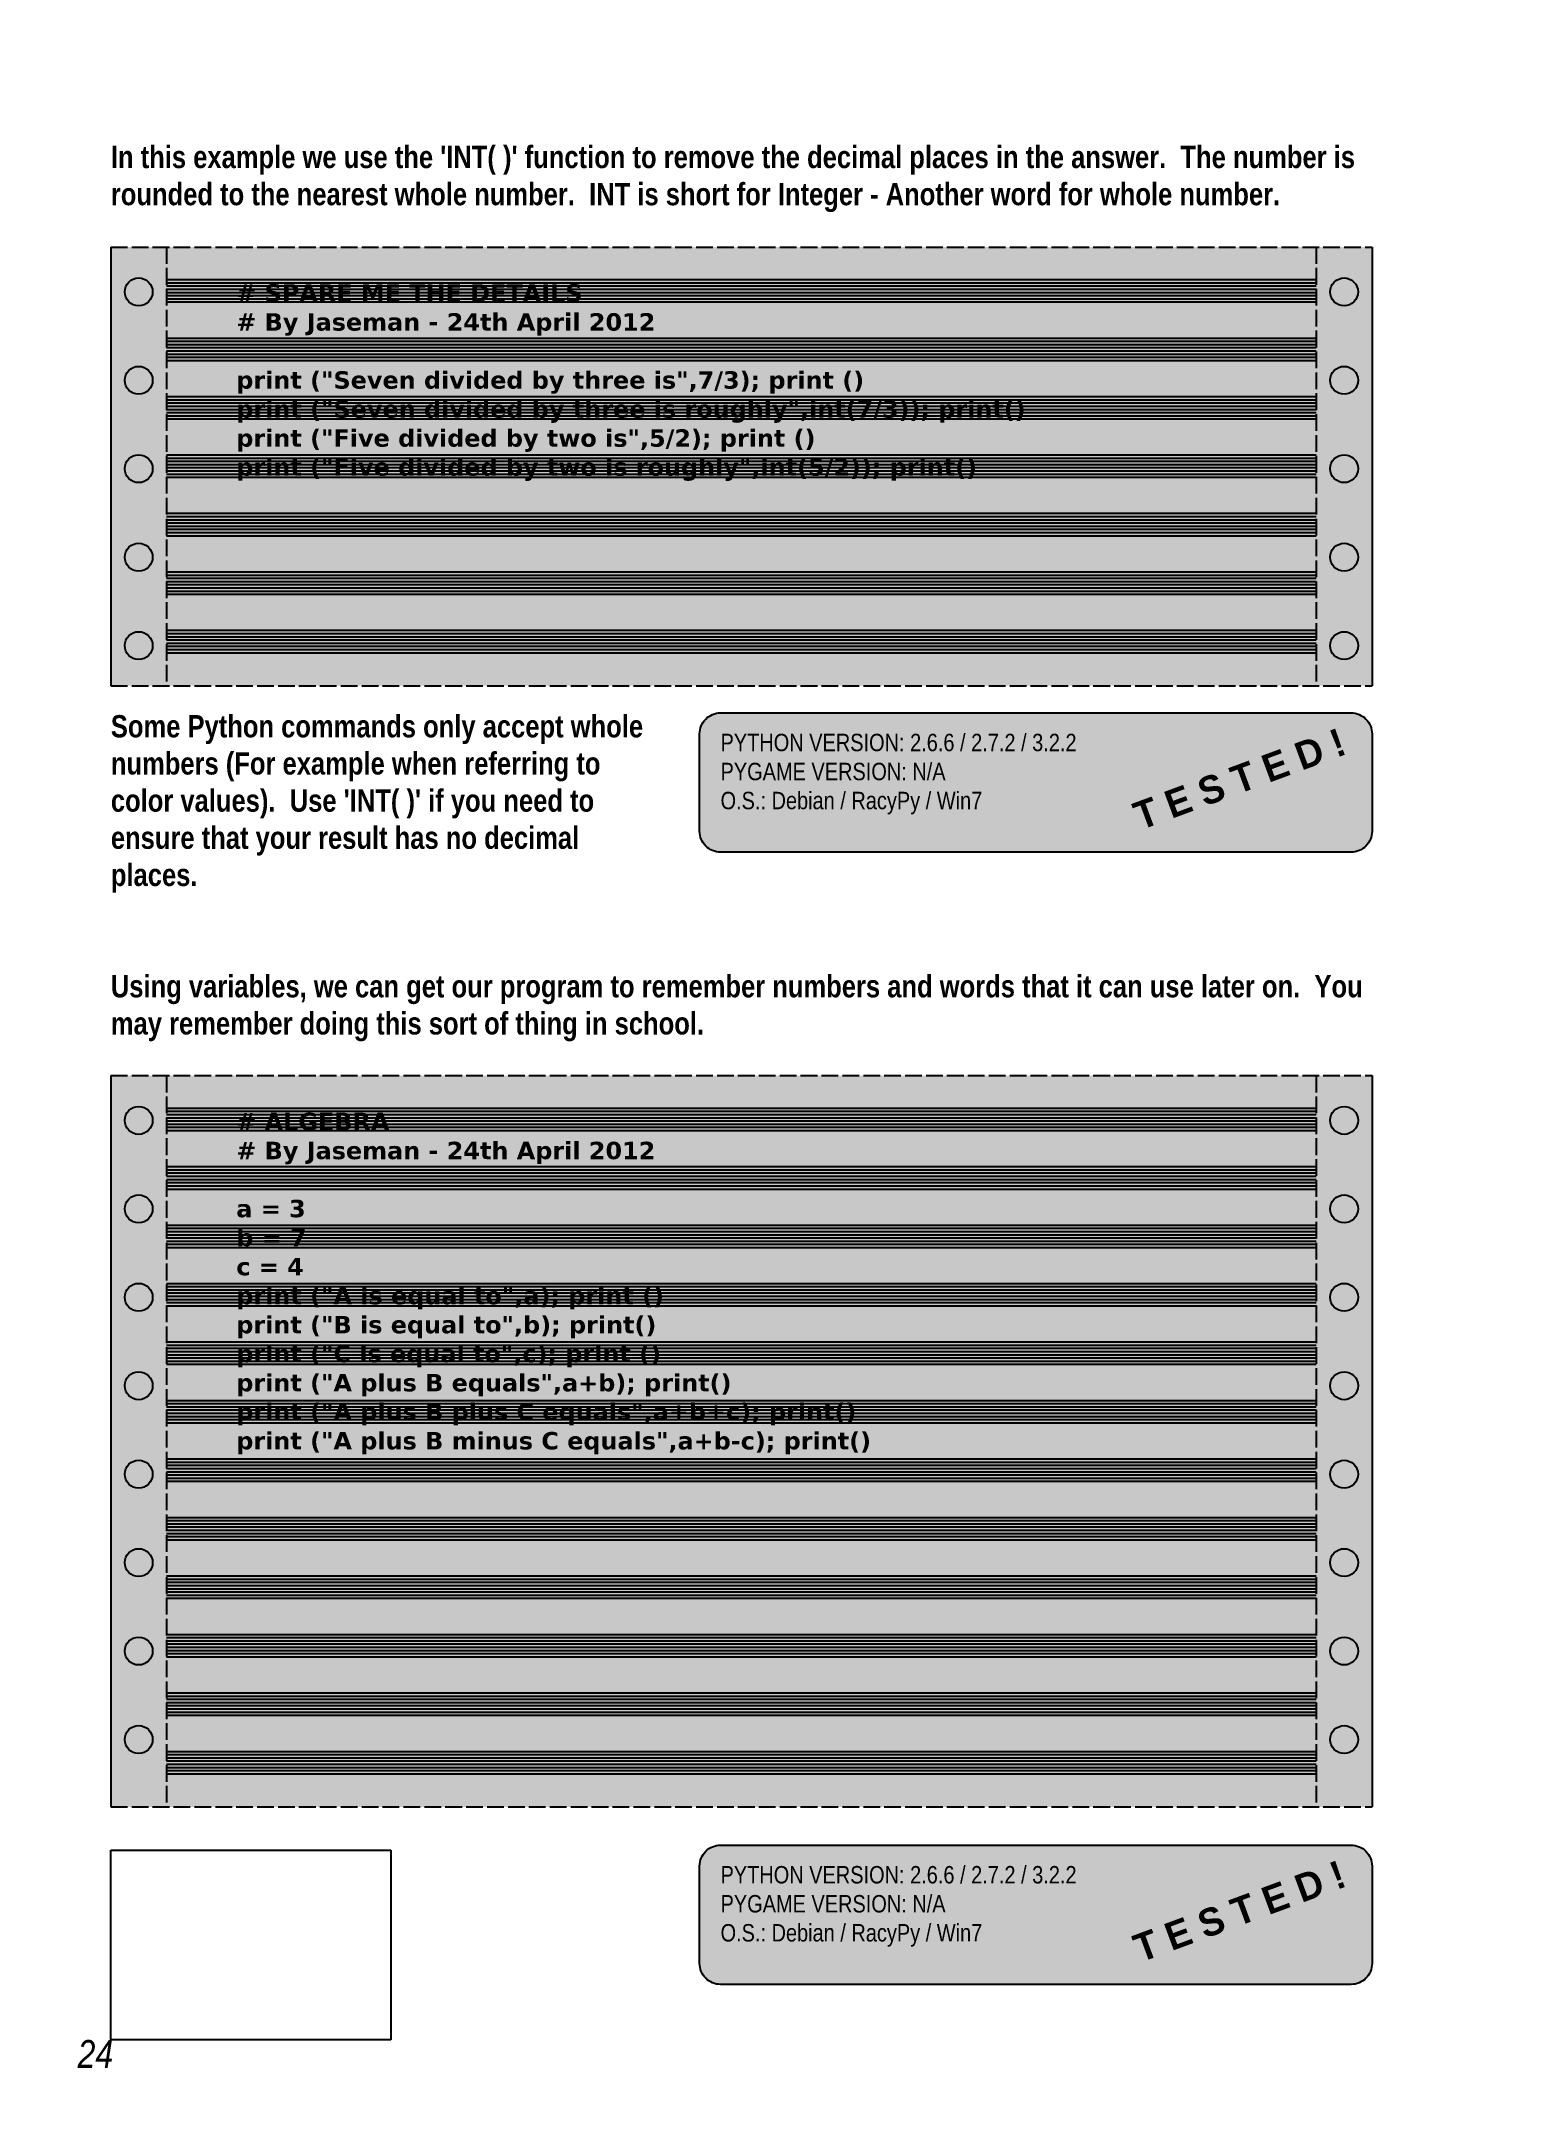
# Paper-space layout 'Page24' of a CAD drawing. Header units: millimetres. Extents: x 17 to 227, y -86 to 211.
# The model-space entities are those that its viewports show. They can reach past a viewport. Long polylines and large blocks are cut down to what shows.
import ezdxf

# ---------------------------------------------------------------- set-up
doc = ezdxf.new("R2010")
doc.units = ezdxf.units.MM
doc.header["$LTSCALE"] = 0.2
doc.linetypes.add('ACAD_ISO02W100', pattern=[15, 12, -3])
doc.layers.get('Defpoints').update_dxf_attribs({"color": 6})
for name, color, linetype in [('Background Fill', 3, 'Continuous'), ('Images', 7, 'Continuous'), ('Text', 7, 'Continuous')]:
    doc.layers.add(name, color=color, linetype=linetype)
doc.layers.get('Defpoints').off()
doc.styles.get("Standard").update_dxf_attribs({"font": 'arial.ttf'})
picture_1 = doc.add_image_def('image1.png', size_in_pixel=(512, 347))

msp = doc.modelspace()

# ---------------------------------------------------------------- hatches: boundary and pattern name
at = {"true_color": 0xfefae6}
h = msp.add_hatch(color=7, dxfattribs=at)
h.dxf.hatch_style = 1
h.paths.add_polyline_path([(756.56, 148.48), (748.56, 148.48), (748.56, 43.48), (756.56, 43.48)])
h.paths.add_polyline_path([(754.56, 103.95, -1), (750.56, 103.95, -1)], flags=16)
h.paths.add_polyline_path([(750.56, 116.65, -1), (754.56, 116.65, -1)], flags=16)
h.paths.add_polyline_path([(754.56, 91.25, -1), (750.56, 91.25, -1)], flags=16)
h.paths.add_polyline_path([(750.56, 129.35, -1), (754.56, 129.35, -1)], flags=16)
h.paths.add_polyline_path([(754.56, 78.55, -1), (750.56, 78.55, -1)], flags=16)
h.paths.add_polyline_path([(750.56, 142.05, -1), (754.56, 142.05, -1)], flags=16)
h.paths.add_polyline_path([(754.56, 65.85, -1), (750.56, 65.85, -1)], flags=16)
h.paths.add_polyline_path([(754.56, 53.15, -1), (750.56, 53.15, -1)], flags=16)
h.paths.add_polyline_path([(921.56, 43.48), (929.56, 43.48), (929.56, 148.48), (921.56, 148.48)])
h.paths.add_polyline_path([(923.56, 116.65, -1), (927.56, 116.65, -1)], flags=16)
h.paths.add_polyline_path([(927.56, 103.95, -1), (923.56, 103.95, -1)], flags=16)
h.paths.add_polyline_path([(923.56, 129.35, -1), (927.56, 129.35, -1)], flags=16)
h.paths.add_polyline_path([(927.56, 91.25, -1), (923.56, 91.25, -1)], flags=16)
h.paths.add_polyline_path([(923.56, 142.05, -1), (927.56, 142.05, -1)], flags=16)
h.paths.add_polyline_path([(927.56, 78.55, -1), (923.56, 78.55, -1)], flags=16)
h.paths.add_polyline_path([(927.56, 65.85, -1), (923.56, 65.85, -1)], flags=16)
h.paths.add_polyline_path([(927.56, 53.15, -1), (923.56, 53.15, -1)], flags=16)
at = {"layer": 'Background Fill', "true_color": 0xfefae6}
h = msp.add_hatch(color=7, dxfattribs=at)
h.dxf.hatch_style = 1
h.paths.add_polyline_path([(748.56, 204.46), (756.56, 204.46), (756.56, 267.46), (748.56, 267.46)])
h.paths.add_polyline_path([(754.56, 248.33, -1), (750.56, 248.33, -1)], flags=16)
h.paths.add_polyline_path([(750.56, 261.03, -1), (754.56, 261.03, -1)], flags=16)
h.paths.add_polyline_path([(754.56, 235.63, -1), (750.56, 235.63, -1)], flags=16)
h.paths.add_polyline_path([(754.56, 222.93, -1), (750.56, 222.93, -1)], flags=16)
h.paths.add_polyline_path([(754.56, 210.23, -1), (750.56, 210.23, -1)], flags=16)
h.paths.add_polyline_path([(929.56, 267.46), (921.56, 267.46), (921.56, 204.46), (929.56, 204.46)])
h.paths.add_polyline_path([(923.56, 261.03, -1), (927.56, 261.03, -1)], flags=16)
h.paths.add_polyline_path([(927.56, 248.33, -1), (923.56, 248.33, -1)], flags=16)
h.paths.add_polyline_path([(927.56, 235.63, -1), (923.56, 235.63, -1)], flags=16)
h.paths.add_polyline_path([(927.56, 222.93, -1), (923.56, 222.93, -1)], flags=16)
h.paths.add_polyline_path([(927.56, 210.23, -1), (923.56, 210.23, -1)], flags=16)
h = msp.add_hatch(color=7, dxfattribs=at)
h.dxf.hatch_style = 1
edge = h.paths.add_edge_path()
edge.add_arc((836.06, 197.57), 3, 90, 180, ccw=False)
edge.add_line((836.06, 200.57), (926.56, 200.57))
edge.add_arc((926.56, 197.57), 3, 0, 90, ccw=False)
edge.add_line((929.56, 197.57), (929.56, 183.57))
edge.add_arc((926.56, 183.57), 3, -90, 0, ccw=False)
edge.add_line((926.56, 180.57), (836.06, 180.57))
edge.add_arc((836.06, 183.57), 3, 180, 270, ccw=False)
edge.add_line((833.06, 183.57), (833.06, 197.57))
h = msp.add_hatch(color=7, dxfattribs=at)
h.dxf.hatch_style = 1
edge = h.paths.add_edge_path()
edge.add_arc((836.06, 34.98), 3, 90, 180, ccw=False)
edge.add_line((836.06, 37.98), (926.56, 37.98))
edge.add_arc((926.56, 34.98), 3, 0, 90, ccw=False)
edge.add_line((929.56, 34.98), (929.56, 20.98))
edge.add_arc((926.56, 20.98), 3, -90, 0, ccw=False)
edge.add_line((926.56, 17.98), (836.06, 17.98))
edge.add_arc((836.06, 20.98), 3, 180, 270, ccw=False)
edge.add_line((833.06, 20.98), (833.06, 34.98))

# ---------------------------------------------------------------- linework, layer by layer
at = {"color": 254, "linetype": 'ACAD_ISO02W100', "true_color": 0xfcf0b6}
for p, q in [((748.56, 267.46), (929.56, 267.46)), ((756.56, 267.46), (756.56, 204.46)), ((921.56, 267.46), (921.56, 204.46)), ((748.56, 204.46), (929.56, 204.46)), ((748.56, 148.48), (929.56, 148.48)), ((756.56, 148.48), (756.56, 43.48)), ((921.56, 148.48), (921.56, 43.48)), ((748.56, 43.48), (929.56, 43.48))]:
    msp.add_line(p, q, dxfattribs=at)
at = {"color": 254, "true_color": 0xfcf0b6}
for p, q in [((748.56, 267.46), (748.56, 204.46)), ((929.56, 267.46), (929.56, 204.46)), ((748.56, 148.48), (748.56, 43.48)), ((929.56, 148.48), (929.56, 43.48))]:
    msp.add_line(p, q, dxfattribs=at)
for points in [[(833.06, 197.57, -0.414214), (836.06, 200.57), (926.56, 200.57, -0.414214), (929.56, 197.57), (929.56, 183.57, -0.414214), (926.56, 180.57), (836.06, 180.57, -0.414214), (833.06, 183.57)], [(833.06, 34.98, -0.414214), (836.06, 37.98), (926.56, 37.98, -0.414214), (929.56, 34.98), (929.56, 20.98, -0.414214), (926.56, 17.98), (836.06, 17.98, -0.414214), (833.06, 20.98)]]:
    msp.add_lwpolyline(points, format="xyb", close=True, dxfattribs=at)
for centre in [(752.56, 261.03), (925.56, 261.03), (752.56, 248.33), (925.56, 248.33), (752.56, 235.63), (925.56, 235.63), (752.56, 222.93), (925.56, 222.93), (752.56, 210.23), (925.56, 210.23), (752.56, 142.05), (925.56, 142.05), (752.56, 129.35), (925.56, 129.35), (752.56, 116.65), (925.56, 116.65), (752.56, 103.95), (925.56, 103.95), (752.56, 91.25), (925.56, 91.25), (752.56, 78.55), (925.56, 78.55), (752.56, 65.85), (925.56, 65.85), (752.56, 53.15), (925.56, 53.15)]:
    msp.add_circle(centre, 2, dxfattribs=at)
at = {"layer": 'Background Fill', "color": 254, "true_color": 0xcdfee6}
for p, q in [((756.56, 262.8), (921.56, 262.8)), ((756.56, 262.34), (921.56, 262.34)), ((756.56, 261.88), (921.56, 261.88)), ((756.56, 261.42), (921.56, 261.42)), ((756.56, 260.96), (921.56, 260.96)), ((756.56, 260.5), (921.56, 260.5)), ((756.56, 260.04), (921.56, 260.04)), ((756.56, 259.58), (921.56, 259.58)), ((756.56, 254.4), (921.56, 254.4)), ((756.56, 253.94), (921.56, 253.94)), ((756.56, 253.48), (921.56, 253.48)), ((756.56, 253.02), (921.56, 253.02)), ((756.56, 252.56), (921.56, 252.56)), ((756.56, 252.1), (921.56, 252.1)), ((756.56, 251.64), (921.56, 251.64)), ((756.56, 251.18), (921.56, 251.18)), ((756.56, 246), (921.56, 246)), ((756.56, 245.54), (921.56, 245.54)), ((756.56, 245.08), (921.56, 245.08)), ((756.56, 244.62), (921.56, 244.62)), ((756.56, 244.16), (921.56, 244.16)), ((756.56, 243.7), (921.56, 243.7)), ((756.56, 243.24), (921.56, 243.24)), ((756.56, 242.78), (921.56, 242.78)), ((756.56, 237.63), (921.56, 237.63)), ((756.56, 237.17), (921.56, 237.17)), ((756.56, 236.71), (921.56, 236.71)), ((756.56, 236.25), (921.56, 236.25)), ((756.56, 235.79), (921.56, 235.79)), ((756.56, 235.33), (921.56, 235.33)), ((756.56, 234.87), (921.56, 234.87)), ((756.56, 234.41), (921.56, 234.41)), ((756.56, 229.23), (921.56, 229.23)), ((756.56, 228.77), (921.56, 228.77)), ((756.56, 228.31), (921.56, 228.31)), ((756.56, 227.85), (921.56, 227.85)), ((756.56, 227.39), (921.56, 227.39)), ((756.56, 226.93), (921.56, 226.93)), ((756.56, 226.47), (921.56, 226.47)), ((756.56, 226.01), (921.56, 226.01)), ((756.56, 220.83), (921.56, 220.83)), ((756.56, 220.37), (921.56, 220.37)), ((756.56, 219.91), (921.56, 219.91)), ((756.56, 219.45), (921.56, 219.45)), ((756.56, 218.99), (921.56, 218.99)), ((756.56, 218.53), (921.56, 218.53)), ((756.56, 218.07), (921.56, 218.07)), ((756.56, 217.61), (921.56, 217.61)), ((756.56, 212.43), (921.56, 212.43)), ((756.56, 211.97), (921.56, 211.97)), ((756.56, 211.51), (921.56, 211.51)), ((756.56, 211.05), (921.56, 211.05)), ((756.56, 210.59), (921.56, 210.59)), ((756.56, 210.13), (921.56, 210.13)), ((756.56, 209.67), (921.56, 209.67)), ((756.56, 209.21), (921.56, 209.21)), ((756.56, 143.82), (921.56, 143.82)), ((756.56, 143.36), (921.56, 143.36)), ((756.56, 142.9), (921.56, 142.9)), ((756.56, 142.44), (921.56, 142.44)), ((756.56, 141.98), (921.56, 141.98)), ((756.56, 141.52), (921.56, 141.52)), ((756.56, 141.06), (921.56, 141.06)), ((756.56, 140.6), (921.56, 140.6)), ((756.56, 135.42), (921.56, 135.42)), ((756.56, 134.96), (921.56, 134.96)), ((756.56, 134.5), (921.56, 134.5)), ((756.56, 134.04), (921.56, 134.04)), ((756.56, 133.58), (921.56, 133.58)), ((756.56, 133.12), (921.56, 133.12)), ((756.56, 132.66), (921.56, 132.66)), ((756.56, 132.2), (921.56, 132.2)), ((756.56, 127.02), (921.56, 127.02)), ((756.56, 126.56), (921.56, 126.56)), ((756.56, 126.1), (921.56, 126.1)), ((756.56, 125.64), (921.56, 125.64)), ((756.56, 125.18), (921.56, 125.18)), ((756.56, 124.72), (921.56, 124.72)), ((756.56, 124.26), (921.56, 124.26)), ((756.56, 123.8), (921.56, 123.8)), ((756.56, 118.65), (921.56, 118.65)), ((756.56, 118.19), (921.56, 118.19)), ((756.56, 117.73), (921.56, 117.73)), ((756.56, 117.27), (921.56, 117.27)), ((756.56, 116.81), (921.56, 116.81)), ((756.56, 116.35), (921.56, 116.35)), ((756.56, 115.89), (921.56, 115.89)), ((756.56, 115.43), (921.56, 115.43)), ((756.56, 110.25), (921.56, 110.25)), ((756.56, 109.79), (921.56, 109.79)), ((756.56, 109.33), (921.56, 109.33)), ((756.56, 108.87), (921.56, 108.87)), ((756.56, 108.41), (921.56, 108.41)), ((756.56, 107.95), (921.56, 107.95)), ((756.56, 107.49), (921.56, 107.49)), ((756.56, 107.03), (921.56, 107.03)), ((756.56, 101.85), (921.56, 101.85)), ((756.56, 101.39), (921.56, 101.39)), ((756.56, 100.93), (921.56, 100.93)), ((756.56, 100.47), (921.56, 100.47)), ((756.56, 100.01), (921.56, 100.01)), ((756.56, 99.55), (921.56, 99.55)), ((756.56, 99.09), (921.56, 99.09)), ((756.56, 98.63), (921.56, 98.63)), ((756.56, 93.45), (921.56, 93.45)), ((756.56, 92.99), (921.56, 92.99)), ((756.56, 92.53), (921.56, 92.53)), ((756.56, 92.07), (921.56, 92.07)), ((756.56, 91.61), (921.56, 91.61)), ((756.56, 91.15), (921.56, 91.15)), ((756.56, 90.69), (921.56, 90.69)), ((756.56, 90.23), (921.56, 90.23)), ((756.56, 85.05), (921.56, 85.05)), ((756.56, 84.59), (921.56, 84.59)), ((756.56, 84.13), (921.56, 84.13)), ((756.56, 83.67), (921.56, 83.67)), ((756.56, 83.21), (921.56, 83.21)), ((756.56, 82.75), (921.56, 82.75)), ((756.56, 82.29), (921.56, 82.29)), ((756.56, 81.83), (921.56, 81.83)), ((756.56, 76.65), (921.56, 76.65)), ((756.56, 76.19), (921.56, 76.19)), ((756.56, 75.73), (921.56, 75.73)), ((756.56, 75.27), (921.56, 75.27)), ((756.56, 74.81), (921.56, 74.81)), ((756.56, 74.35), (921.56, 74.35)), ((756.56, 73.89), (921.56, 73.89)), ((756.56, 73.43), (921.56, 73.43)), ((756.56, 68.25), (921.56, 68.25)), ((756.56, 67.79), (921.56, 67.79)), ((756.56, 67.33), (921.56, 67.33)), ((756.56, 66.87), (921.56, 66.87)), ((756.56, 66.41), (921.56, 66.41)), ((756.56, 65.95), (921.56, 65.95)), ((756.56, 65.49), (921.56, 65.49)), ((756.56, 65.03), (921.56, 65.03)), ((756.56, 59.85), (921.56, 59.85)), ((756.56, 59.39), (921.56, 59.39)), ((756.56, 58.93), (921.56, 58.93)), ((756.56, 58.47), (921.56, 58.47)), ((756.56, 58.01), (921.56, 58.01)), ((756.56, 57.55), (921.56, 57.55)), ((756.56, 57.09), (921.56, 57.09)), ((756.56, 56.63), (921.56, 56.63)), ((756.56, 51.45), (921.56, 51.45)), ((756.56, 50.99), (921.56, 50.99)), ((756.56, 50.53), (921.56, 50.53)), ((756.56, 50.07), (921.56, 50.07)), ((756.56, 49.61), (921.56, 49.61)), ((756.56, 49.15), (921.56, 49.15)), ((756.56, 48.69), (921.56, 48.69)), ((756.56, 48.23), (921.56, 48.23))]:
    msp.add_line(p, q, dxfattribs=at)
at = {"layer": 'Background Fill', "color": 18, "true_color": 0x000000}
for points in [[(748.56, 267.46), (929.56, 267.46), (748.56, 204.46), (929.56, 204.46)], [(748.56, 148.48), (929.56, 148.48), (748.56, 43.48), (929.56, 43.48)]]:
    msp.add_solid(points, dxfattribs=at)
at = {"layer": 'Background Fill', "color": 7, "true_color": 0xfefae6}
for points in [[(756.56, 267.46), (921.56, 267.46), (756.56, 204.46), (921.56, 204.46)], [(756.56, 148.48), (921.56, 148.48), (756.56, 43.48), (921.56, 43.48)]]:
    msp.add_solid(points, dxfattribs=at)

# ---------------------------------------------------------------- texts
at = {"char_height": 3.2, "attachment_point": 1}
for s, width, insert in [("{\\fArial Narrow|b1|i0|c0|p34;In this example we use the 'INT( )' function to remove the decimal places in the answer.  The number is rounded to the nearest whole number.  INT is short for Integer - Another word for whole number.}", 181, (748.56, 282)), ("{\\fArial Narrow|b1|i0|c0|p34;Some Python commands only accept whole numbers (For example when referring to color values).  Use 'INT( )' if you need to ensure that your result has no decimal places.}", 78.5, (748.56, 200.25)), ('{\\fArial Narrow|b1|i0|c0|p34;Using variables, we can get our program to remember numbers and words that it can use later on.  You may remember doing this sort of thing in school.}', 181, (748.56, 162.92))]:
    msp.add_mtext_dynamic_manual_height_columns(s, width=width, gutter_width=12.5, heights=[0], dxfattribs=dict(at, insert=insert))
at = {"layer": 'Text', "char_height": 2.5, "attachment_point": 1}
for s, width, insert in [('{\\fVerdana|b1|i0|c0|p34;\\C252;# SPARE ME THE DETAILS\\P# By Jaseman - 24th April 2012\\H2.6713x; \\H0.37435x;\\P\\H2.1081x; \\H0.47435x;\\Pprint ("Seven divided by three is",7/3); print ()\\H2.2756x; \\H0.43944x;\\Pprint ("Seven divided by three is roughly",int(7/3)); print()\\H2.285x; \\H0.43763x;\\Pprint ("Five divided by two is",5/2); print ()\\H2.2819x; \\H0.43823x;\\Pprint ("Five divided by two is roughly",int(5/2)); print()\\H2.2829x; }', 145, (766.56, 262.13)), ('{\\fArial Narrow|b0|i0|c0|p34;PYTHON VERSION: 2.6.6 / 2.7.2 / 3.2.2\\PPYGAME VERSION: N/A\\PO.S.: Debian / RacyPy / Win7}', 96.5, (836.06, 197.57)), ('{\\fVerdana|b1|i0|c0|p34;\\C252;# ALGEBRA\\P# By Jaseman - 24th April 2012\\H2.6732x; \\H0.37408x;\\P\\H2.1075x; \\H0.4745x;\\Pa = 3\\H2.2517x; \\H0.44412x;\\Pb = 7\\H2.258x; \\H0.44288x;\\Pc = 4\\H2.2459x; \\H0.44525x;\\Pprint ("A is equal to",a); print ()\\H2.2297x; \\H0.44849x;\\Pprint ("B is equal to",b); print()\\H2.3003x; \\H0.43472x;\\Pprint ("C is equal to",c); print ()\\H2.2768x; \\H0.43921x;\\Pprint ("A plus B equals",a+b); print()\\H2.2846x; \\H0.4377x;\\Pprint ("A plus B plus C equals",a+b+c); print()\\H2.282x; \\H0.43821x;\\Pprint ("A plus B minus C equals",a+b-c); print()\\H2.2829x; }', 145, (766.56, 143.15)), ('{\\fArial Narrow|b0|i0|c0|p34;PYTHON VERSION: 2.6.6 / 2.7.2 / 3.2.2\\PPYGAME VERSION: N/A\\PO.S.: Debian / RacyPy / Win7}', 96.5, (836.06, 34.98))]:
    msp.add_mtext_dynamic_manual_height_columns(s, width=width, gutter_width=12.5, heights=[0], dxfattribs=dict(at, insert=insert))
at = {"layer": 'Text', "char_height": 4, "attachment_point": 1, "rotation": 20.3147}
for insert in [(893.8, 187.03), (893.8, 24.44)]:
    msp.add_mtext_dynamic_manual_height_columns('\\pi1.2065;{\\fViner Hand ITC|b1|i0|c0|p66;\\C21;\\c11053311;T E S T E D !}', width=33.5374, gutter_width=12.5, heights=[0], dxfattribs=dict(at, insert=insert))
at = {"layer": 'Text', "color": 255, "insert": (738.56, 10), "char_height": 4, "attachment_point": 1}
msp.add_mtext_dynamic_manual_height_columns('\\pi5.2333;{\\fArial Narrow|b0|i1|c0|p34;\\C43;24}', width=10, gutter_width=12.5, heights=[0], dxfattribs=at)

# ---------------------------------------------------------------- pictures from other files: only their frames are drawn
at = {"layer": 'Images'}
image = msp.add_image(picture_1, insert=(748.56, 10), size_in_units=(40.19, 27.24), dxfattribs=at)
image.dxf.flags = 7

psp = doc.layouts.new('Page24')

# ---------------------------------------------------------------- viewports
at = {"layer": 'Defpoints'}
psp.add_viewport(center=(121.75, 62.01), size=(210, 297), view_center_point=(843.59, 148.5), view_height=297, dxfattribs=at)

doc.saveas('drawing.dxf')
